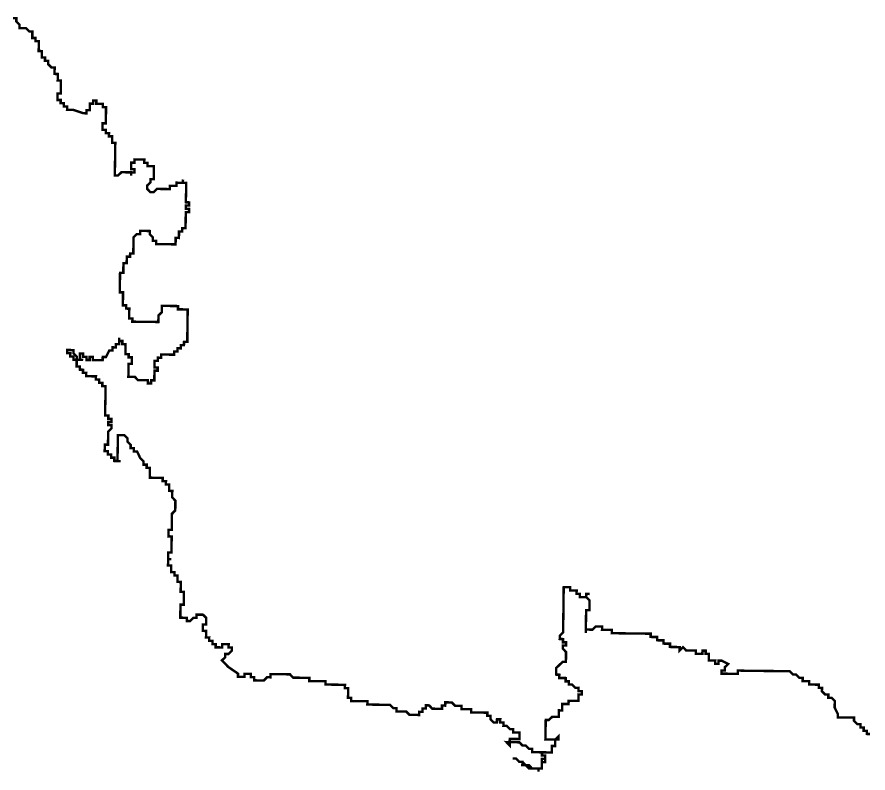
# Model space of a CAD drawing. Header units: metres. Extents: x 257673 to 289848, y 2129691 to 2228029.
# Drawn here: x 268664 to 269709, y 2160380 to 2161308 of the extents above; entities that cross this region are included whole.
import ezdxf

# ---------------------------------------------------------------- set-up
doc = ezdxf.new("R2010")
doc.units = ezdxf.units.M
doc.header["$MEASUREMENT"] = 0
doc.layers.add('HAZARDS LINE', color=1, linetype='Continuous')

msp = doc.modelspace()

# ---------------------------------------------------------------- linework, layer by layer
at = {"layer": 'HAZARDS LINE', "lineweight": 18}
msp.add_lwpolyline([(268658.9, 2161306.8, 2.98, 2.98, 0), (268662.9, 2161306.8, 2.98, 2.98, 0), (268662.9, 2161302.8, 2.98, 2.98, 0), (268666.8, 2161298.8, 2.98, 2.98, 0), (268666.8, 2161294.8, 2.98, 2.98, 0), (268670.7, 2161294.7, 2.98, 2.98, 0), (268674.7, 2161294.7, 2.98, 2.98, 0), (268678.7, 2161290.6, 2.98, 2.98, 0), (268682.6, 2161290.6, 2.98, 2.98, 0), (268682.6, 2161286.6, 2.98, 2.98, 0), (268682.5, 2161282.6, 2.98, 2.98, 0), (268686.5, 2161282.6, 2.98, 2.98, 0), (268686.5, 2161278.6, 2.98, 2.98, 0), (268690.5, 2161278.5, 2.98, 2.98, 0), (268690.4, 2161274.5, 2.98, 2.98, 0), (268690.4, 2161270.5, 2.98, 2.98, 0), (268690.3, 2161266.6, 2.98, 2.98, 0), (268694.3, 2161266.5, 2.98, 2.98, 0), (268694.2, 2161262.5, 2.98, 2.98, 0), (268694.2, 2161258.5, 2.98, 2.98, 0), (268698.2, 2161258.5, 2.98, 2.98, 0), (268698.1, 2161254.5, 2.98, 2.98, 0), (268702.1, 2161254.4, 2.98, 2.98, 0), (268702, 2161250.4, 2.98, 2.98, 0), (268706, 2161246.4, 2.98, 2.98, 0), (268710, 2161246.3, 2.98, 2.98, 0), (268709.9, 2161242.4, 2.98, 2.98, 0), (268709.9, 2161238.4, 2.98, 2.98, 0), (268713.8, 2161238.3, 2.98, 2.98, 0), (268713.8, 2161234.3, 2.98, 2.98, 0), (268713.7, 2161230.3, 2.98, 2.98, 0), (268717.7, 2161230.3, 2.98, 2.98, 0), (268717.7, 2161226.3, 2.98, 2.98, 0), (268717.6, 2161222.3, 2.98, 2.98, 0), (268717.6, 2161218.3, 2.98, 2.98, 0), (268717.5, 2161214.3, 2.98, 2.98, 0), (268713.5, 2161214.4, 2.98, 2.98, 0), (268713.5, 2161210.4, 2.98, 2.98, 0), (268713.4, 2161206.4, 2.98, 2.98, 0), (268717.4, 2161206.4, 2.98, 2.98, 0), (268717.3, 2161202.4, 2.98, 2.98, 0), (268721.3, 2161202.3, 2.98, 2.98, 0), (268721.3, 2161198.3, 2.98, 2.98, 0), (268725.3, 2161198.3, 2.98, 2.98, 0), (268725.2, 2161194.3, 2.98, 2.98, 0), (268729.2, 2161194.3, 2.98, 2.98, 0), (268733.2, 2161194.2, 2.98, 2.98, 0), (268745.1, 2161190.1, 2.98, 2.98, 0), (268749.1, 2161190, 2.98, 2.98, 0), (268749.1, 2161194, 2.98, 2.98, 0), (268753.1, 2161193.9, 2.98, 2.98, 0), (268753.2, 2161197.9, 2.98, 2.98, 0), (268753.2, 2161201.9, 2.98, 2.98, 0), (268757.2, 2161201.9, 2.98, 2.98, 0), (268757.3, 2161205.8, 2.98, 2.98, 0), (268761.2, 2161205.8, 2.98, 2.98, 0), (268761.2, 2161201.8, 2.98, 2.98, 0), (268765.2, 2161201.7, 2.98, 2.98, 0), (268769.2, 2161201.7, 2.98, 2.98, 0), (268769.1, 2161197.7, 2.98, 2.98, 0), (268773.1, 2161197.7, 2.98, 2.98, 0), (268773, 2161193.7, 2.98, 2.98, 0), (268773, 2161189.7, 2.98, 2.98, 0), (268772.9, 2161185.7, 2.98, 2.98, 0), (268772.9, 2161181.7, 2.98, 2.98, 0), (268772.8, 2161177.7, 2.98, 2.98, 0), (268768.8, 2161177.8, 2.98, 2.98, 0), (268768.8, 2161173.8, 2.98, 2.98, 0), (268768.7, 2161169.8, 2.98, 2.98, 0), (268772.7, 2161169.7, 2.98, 2.98, 0), (268772.7, 2161165.8, 2.98, 2.98, 0), (268776.7, 2161165.7, 2.98, 2.98, 0), (268776.6, 2161161.7, 2.98, 2.98, 0), (268780.6, 2161161.7, 2.98, 2.98, 0), (268780.5, 2161157.7, 2.98, 2.98, 0), (268780.5, 2161153.7, 2.98, 2.98, 0), (268784.5, 2161153.6, 2.98, 2.98, 0), (268784.4, 2161149.6, 2.98, 2.98, 0), (268784.4, 2161145.7, 2.98, 2.98, 0), (268784.3, 2161141.7, 2.98, 2.98, 0), (268784.3, 2161137.7, 2.98, 2.98, 0), (268784.2, 2161133.7, 2.98, 2.98, 0), (268784.1, 2161129.7, 2.98, 2.98, 0), (268784.1, 2161125.7, 2.98, 2.98, 0), (268784, 2161121.7, 2.98, 2.98, 0), (268784, 2161117.8, 2.98, 2.98, 0), (268783.9, 2161113.8, 2.98, 2.98, 0), (268787.9, 2161113.7, 2.98, 2.98, 0), (268792, 2161117.6, 2.98, 2.98, 0), (268795.9, 2161117.6, 2.98, 2.98, 0), (268799.9, 2161117.5, 2.98, 2.98, 0), (268803.9, 2161117.5, 2.98, 2.98, 0), (268803.9, 2161113.5, 2.98, 2.98, 0), (268803.9, 2161117.5, 2.98, 2.98, 0), (268807.9, 2161117.4, 2.98, 2.98, 0), (268808, 2161121.4, 2.98, 2.98, 0), (268804, 2161121.5, 2.98, 2.98, 0), (268804, 2161125.5, 2.98, 2.98, 0), (268804.1, 2161129.4, 2.98, 2.98, 0), (268808.1, 2161129.4, 2.98, 2.98, 0), (268808.1, 2161133.4, 2.98, 2.98, 0), (268812.1, 2161133.3, 2.98, 2.98, 0), (268816.1, 2161133.3, 2.98, 2.98, 0), (268820.1, 2161133.2, 2.98, 2.98, 0), (268820, 2161129.2, 2.98, 2.98, 0), (268824, 2161129.2, 2.98, 2.98, 0), (268824, 2161125.2, 2.98, 2.98, 0), (268827.9, 2161125.1, 2.98, 2.98, 0), (268831.9, 2161125.1, 2.98, 2.98, 0), (268831.9, 2161121.1, 2.98, 2.98, 0), (268831.8, 2161117.1, 2.98, 2.98, 0), (268831.8, 2161113.1, 2.98, 2.98, 0), (268831.7, 2161109.1, 2.98, 2.98, 0), (268827.7, 2161109.2, 2.98, 2.98, 0), (268827.7, 2161105.2, 2.98, 2.98, 0), (268823.6, 2161101.3, 2.98, 2.98, 0), (268823.6, 2161097.3, 2.98, 2.98, 0), (268827.5, 2161093.2, 2.98, 2.98, 0), (268831.5, 2161093.2, 2.98, 2.98, 0), (268835.5, 2161097.1, 2.98, 2.98, 0), (268839.5, 2161097.1, 2.98, 2.98, 0), (268843.5, 2161097, 2.98, 2.98, 0), (268847.5, 2161097, 2.98, 2.98, 0), (268851.5, 2161096.9, 2.98, 2.98, 0), (268851.5, 2161100.9, 2.98, 2.98, 0), (268855.5, 2161100.8, 2.98, 2.98, 0), (268859.5, 2161100.8, 2.98, 2.98, 0), (268859.6, 2161104.8, 2.98, 2.98, 0), (268863.5, 2161104.7, 2.98, 2.98, 0), (268867.5, 2161104.7, 2.98, 2.98, 0), (268867.6, 2161108.7, 2.98, 2.98, 0), (268867.5, 2161104.7, 2.98, 2.98, 0), (268871.5, 2161104.6, 2.98, 2.98, 0), (268871.5, 2161100.6, 2.98, 2.98, 0), (268871.4, 2161096.6, 2.98, 2.98, 0), (268871.4, 2161092.7, 2.98, 2.98, 0), (268871.3, 2161088.7, 2.98, 2.98, 0), (268871.2, 2161084.7, 2.98, 2.98, 0), (268871.2, 2161080.7, 2.98, 2.98, 0), (268875.2, 2161080.6, 2.98, 2.98, 0), (268875.1, 2161076.7, 2.98, 2.98, 0), (268871.1, 2161076.7, 2.98, 2.98, 0), (268871.1, 2161072.7, 2.98, 2.98, 0), (268875.1, 2161072.7, 2.98, 2.98, 0), (268875, 2161068.7, 2.98, 2.98, 0), (268871, 2161068.7, 2.98, 2.98, 0), (268871, 2161064.7, 2.98, 2.98, 0), (268870.9, 2161060.8, 2.98, 2.98, 0), (268870.9, 2161056.8, 2.98, 2.98, 0), (268870.8, 2161052.8, 2.98, 2.98, 0), (268870.8, 2161048.8, 2.98, 2.98, 0), (268866.8, 2161048.9, 2.98, 2.98, 0), (268866.7, 2161044.9, 2.98, 2.98, 0), (268862.7, 2161044.9, 2.98, 2.98, 0), (268862.7, 2161040.9, 2.98, 2.98, 0), (268862.6, 2161036.9, 2.98, 2.98, 0), (268858.6, 2161037, 2.98, 2.98, 0), (268858.6, 2161033, 2.98, 2.98, 0), (268858.5, 2161029, 2.98, 2.98, 0), (268854.6, 2161029.1, 2.98, 2.98, 0), (268842.6, 2161029.2, 2.98, 2.98, 0), (268838.6, 2161029.3, 2.98, 2.98, 0), (268834.6, 2161029.3, 2.98, 2.98, 0), (268834.7, 2161033.3, 2.98, 2.98, 0), (268830.7, 2161033.4, 2.98, 2.98, 0), (268830.7, 2161037.4, 2.98, 2.98, 0), (268826.8, 2161041.4, 2.98, 2.98, 0), (268826.9, 2161045.4, 2.98, 2.98, 0), (268822.9, 2161045.5, 2.98, 2.98, 0), (268818.9, 2161045.5, 2.98, 2.98, 0), (268814.9, 2161045.6, 2.98, 2.98, 0), (268814.9, 2161041.6, 2.98, 2.98, 0), (268810.9, 2161041.6, 2.98, 2.98, 0), (268806.8, 2161037.7, 2.98, 2.98, 0), (268806.8, 2161033.7, 2.98, 2.98, 0), (268806.7, 2161029.7, 2.98, 2.98, 0), (268806.7, 2161025.7, 2.98, 2.98, 0), (268806.6, 2161021.7, 2.98, 2.98, 0), (268806.6, 2161017.8, 2.98, 2.98, 0), (268802.6, 2161017.8, 2.98, 2.98, 0), (268802.5, 2161013.8, 2.98, 2.98, 0), (268798.5, 2161013.9, 2.98, 2.98, 0), (268798.5, 2161009.9, 2.98, 2.98, 0), (268798.4, 2161005.9, 2.98, 2.98, 0), (268794.4, 2161006, 2.98, 2.98, 0), (268794.4, 2161002, 2.98, 2.98, 0), (268794.3, 2160998, 2.98, 2.98, 0), (268794.3, 2160994, 2.98, 2.98, 0), (268790.3, 2160994.1, 2.98, 2.98, 0), (268790.2, 2160990.1, 2.98, 2.98, 0), (268790.2, 2160986.1, 2.98, 2.98, 0), (268790.1, 2160982.1, 2.98, 2.98, 0), (268790.1, 2160978.1, 2.98, 2.98, 0), (268790, 2160974.1, 2.98, 2.98, 0), (268790, 2160970.1, 2.98, 2.98, 0), (268794, 2160970.1, 2.98, 2.98, 0), (268793.9, 2160966.1, 2.98, 2.98, 0), (268793.9, 2160962.1, 2.98, 2.98, 0), (268793.8, 2160958.1, 2.98, 2.98, 0), (268793.7, 2160954.1, 2.98, 2.98, 0), (268797.7, 2160954.1, 2.98, 2.98, 0), (268797.7, 2160950.1, 2.98, 2.98, 0), (268801.7, 2160950, 2.98, 2.98, 0), (268801.6, 2160946.1, 2.98, 2.98, 0), (268801.6, 2160942.1, 2.98, 2.98, 0), (268801.5, 2160938.1, 2.98, 2.98, 0), (268805.5, 2160938, 2.98, 2.98, 0), (268805.4, 2160934, 2.98, 2.98, 0), (268809.4, 2160934, 2.98, 2.98, 0), (268813.4, 2160933.9, 2.98, 2.98, 0), (268817.4, 2160933.9, 2.98, 2.98, 0), (268821.4, 2160933.8, 2.98, 2.98, 0), (268825.4, 2160933.8, 2.98, 2.98, 0), (268829.4, 2160933.7, 2.98, 2.98, 0), (268833.3, 2160933.7, 2.98, 2.98, 0), (268837.3, 2160933.6, 2.98, 2.98, 0), (268837.4, 2160937.6, 2.98, 2.98, 0), (268837.4, 2160941.6, 2.98, 2.98, 0), (268841.5, 2160945.5, 2.98, 2.98, 0), (268841.5, 2160949.5, 2.98, 2.98, 0), (268841.6, 2160953.5, 2.98, 2.98, 0), (268845.6, 2160953.4, 2.98, 2.98, 0), (268849.5, 2160953.4, 2.98, 2.98, 0), (268853.5, 2160953.3, 2.98, 2.98, 0), (268857.5, 2160953.3, 2.98, 2.98, 0), (268861.5, 2160953.2, 2.98, 2.98, 0), (268861.5, 2160949.2, 2.98, 2.98, 0), (268865.4, 2160949.2, 2.98, 2.98, 0), (268869.4, 2160949.1, 2.98, 2.98, 0), (268873.4, 2160949.1, 2.98, 2.98, 0), (268873.4, 2160945.1, 2.98, 2.98, 0), (268873.3, 2160941.1, 2.98, 2.98, 0), (268873.2, 2160933.1, 2.98, 2.98, 0), (268873.1, 2160929.1, 2.98, 2.98, 0), (268873.1, 2160925.2, 2.98, 2.98, 0), (268873, 2160921.2, 2.98, 2.98, 0), (268873, 2160917.2, 2.98, 2.98, 0), (268872.9, 2160913.2, 2.98, 2.98, 0), (268872.9, 2160909.2, 2.98, 2.98, 0), (268868.9, 2160909.3, 2.98, 2.98, 0), (268868.8, 2160905.3, 2.98, 2.98, 0), (268864.9, 2160905.3, 2.98, 2.98, 0), (268864.8, 2160901.3, 2.98, 2.98, 0), (268860.8, 2160901.4, 2.98, 2.98, 0), (268860.8, 2160897.4, 2.98, 2.98, 0), (268856.8, 2160897.5, 2.98, 2.98, 0), (268856.7, 2160893.5, 2.98, 2.98, 0), (268852.7, 2160893.5, 2.98, 2.98, 0), (268848.7, 2160893.6, 2.98, 2.98, 0), (268844.8, 2160893.6, 2.98, 2.98, 0), (268840.8, 2160893.7, 2.98, 2.98, 0), (268840.7, 2160889.7, 2.98, 2.98, 0), (268836.7, 2160889.8, 2.98, 2.98, 0), (268836.7, 2160885.8, 2.98, 2.98, 0), (268832.7, 2160885.8, 2.98, 2.98, 0), (268832.6, 2160881.8, 2.98, 2.98, 0), (268832.6, 2160877.9, 2.98, 2.98, 0), (268836.6, 2160877.8, 2.98, 2.98, 0), (268836.5, 2160873.8, 2.98, 2.98, 0), (268832.5, 2160873.9, 2.98, 2.98, 0), (268832.5, 2160869.9, 2.98, 2.98, 0), (268832.4, 2160865.9, 2.98, 2.98, 0), (268832.4, 2160861.9, 2.98, 2.98, 0), (268828.4, 2160862, 2.98, 2.98, 0), (268828.3, 2160858, 2.98, 2.98, 0), (268824.3, 2160858, 2.98, 2.98, 0), (268824.4, 2160862, 2.98, 2.98, 0), (268820.4, 2160862.1, 2.98, 2.98, 0), (268816.4, 2160862.1, 2.98, 2.98, 0), (268812.4, 2160862.2, 2.98, 2.98, 0), (268808.5, 2160866.2, 2.98, 2.98, 0), (268804.5, 2160866.3, 2.98, 2.98, 0), (268800.5, 2160866.3, 2.98, 2.98, 0), (268800.6, 2160870.3, 2.98, 2.98, 0), (268800.6, 2160874.3, 2.98, 2.98, 0), (268800.7, 2160878.3, 2.98, 2.98, 0), (268800.8, 2160882.3, 2.98, 2.98, 0), (268804.7, 2160882.2, 2.98, 2.98, 0), (268804.8, 2160886.2, 2.98, 2.98, 0), (268804.8, 2160890.2, 2.98, 2.98, 0), (268800.9, 2160890.2, 2.98, 2.98, 0), (268800.9, 2160894.2, 2.98, 2.98, 0), (268796.9, 2160894.3, 2.98, 2.98, 0), (268797, 2160898.3, 2.98, 2.98, 0), (268797, 2160902.3, 2.98, 2.98, 0), (268797.1, 2160906.2, 2.98, 2.98, 0), (268793.1, 2160906.3, 2.98, 2.98, 0), (268793.2, 2160910.3, 2.98, 2.98, 0), (268789.2, 2160910.3, 2.98, 2.98, 0), (268789.2, 2160914.3, 2.98, 2.98, 0), (268789.2, 2160910.3, 2.98, 2.98, 0), (268789.1, 2160906.3, 2.98, 2.98, 0), (268785.1, 2160906.4, 2.98, 2.98, 0), (268785.1, 2160902.4, 2.98, 2.98, 0), (268781.1, 2160902.5, 2.98, 2.98, 0), (268781, 2160898.5, 2.98, 2.98, 0), (268777, 2160898.5, 2.98, 2.98, 0), (268773, 2160890.6, 2.98, 2.98, 0), (268769, 2160890.7, 2.98, 2.98, 0), (268768.9, 2160886.7, 2.98, 2.98, 0), (268764.9, 2160886.7, 2.98, 2.98, 0), (268760.9, 2160886.8, 2.98, 2.98, 0), (268757, 2160886.8, 2.98, 2.98, 0), (268757, 2160890.8, 2.98, 2.98, 0), (268753, 2160890.9, 2.98, 2.98, 0), (268753, 2160886.9, 2.98, 2.98, 0), (268749, 2160886.9, 2.98, 2.98, 0), (268749, 2160890.9, 2.98, 2.98, 0), (268745.1, 2160891, 2.98, 2.98, 0), (268745.1, 2160895, 2.98, 2.98, 0), (268741.1, 2160895, 2.98, 2.98, 0), (268741.1, 2160891, 2.98, 2.98, 0), (268741, 2160887.1, 2.98, 2.98, 0), (268745, 2160887, 2.98, 2.98, 0), (268741, 2160887.1, 2.98, 2.98, 0), (268737, 2160887.1, 2.98, 2.98, 0), (268737.1, 2160891.1, 2.98, 2.98, 0), (268733.1, 2160895.1, 2.98, 2.98, 0), (268733.2, 2160899.1, 2.98, 2.98, 0), (268729.2, 2160899.2, 2.98, 2.98, 0), (268725.2, 2160899.2, 2.98, 2.98, 0), (268725.2, 2160895.2, 2.98, 2.98, 0), (268729.2, 2160895.2, 2.98, 2.98, 0), (268729.1, 2160891.2, 2.98, 2.98, 0), (268733.1, 2160891.2, 2.98, 2.98, 0), (268733, 2160887.2, 2.98, 2.98, 0), (268737, 2160887.1, 2.98, 2.98, 0), (268737, 2160883.1, 2.98, 2.98, 0), (268736.9, 2160879.1, 2.98, 2.98, 0), (268740.9, 2160879.1, 2.98, 2.98, 0), (268740.9, 2160875.1, 2.98, 2.98, 0), (268744.8, 2160875, 2.98, 2.98, 0), (268744.8, 2160871.1, 2.98, 2.98, 0), (268748.8, 2160871, 2.98, 2.98, 0), (268748.7, 2160867, 2.98, 2.98, 0), (268752.7, 2160867, 2.98, 2.98, 0), (268756.7, 2160866.9, 2.98, 2.98, 0), (268760.7, 2160866.9, 2.98, 2.98, 0), (268760.6, 2160862.9, 2.98, 2.98, 0), (268764.6, 2160862.8, 2.98, 2.98, 0), (268764.6, 2160858.8, 2.98, 2.98, 0), (268768.5, 2160858.8, 2.98, 2.98, 0), (268768.5, 2160854.8, 2.98, 2.98, 0), (268772.5, 2160854.7, 2.98, 2.98, 0), (268772.4, 2160850.7, 2.98, 2.98, 0), (268772.4, 2160846.8, 2.98, 2.98, 0), (268772.3, 2160842.8, 2.98, 2.98, 0), (268772.3, 2160838.8, 2.98, 2.98, 0), (268772.2, 2160834.8, 2.98, 2.98, 0), (268772.1, 2160826.8, 2.98, 2.98, 0), (268772, 2160822.8, 2.98, 2.98, 0), (268772, 2160818.9, 2.98, 2.98, 0), (268776, 2160818.8, 2.98, 2.98, 0), (268775.9, 2160814.8, 2.98, 2.98, 0), (268779.9, 2160814.8, 2.98, 2.98, 0), (268779.9, 2160810.8, 2.98, 2.98, 0), (268775.9, 2160810.8, 2.98, 2.98, 0), (268775.8, 2160806.8, 2.98, 2.98, 0), (268779.8, 2160806.8, 2.98, 2.98, 0), (268779.7, 2160802.8, 2.98, 2.98, 0), (268775.7, 2160798.9, 2.98, 2.98, 0), (268775.7, 2160794.9, 2.98, 2.98, 0), (268775.6, 2160790.9, 2.98, 2.98, 0), (268775.5, 2160786.9, 2.98, 2.98, 0), (268775.5, 2160782.9, 2.98, 2.98, 0), (268771.5, 2160783, 2.98, 2.98, 0), (268771.5, 2160779, 2.98, 2.98, 0), (268771.4, 2160775, 2.98, 2.98, 0), (268775.4, 2160774.9, 2.98, 2.98, 0), (268775.3, 2160771, 2.98, 2.98, 0), (268779.3, 2160770.9, 2.98, 2.98, 0), (268779.3, 2160766.9, 2.98, 2.98, 0), (268783.3, 2160766.9, 2.98, 2.98, 0), (268783.2, 2160762.9, 2.98, 2.98, 0), (268787.2, 2160762.8, 2.98, 2.98, 0), (268791.2, 2160762.8, 2.98, 2.98, 0), (268787.2, 2160762.8, 2.98, 2.98, 0), (268787.2, 2160766.8, 2.98, 2.98, 0), (268787.3, 2160770.8, 2.98, 2.98, 0), (268787.4, 2160778.8, 2.98, 2.98, 0), (268787.5, 2160782.8, 2.98, 2.98, 0), (268787.5, 2160786.7, 2.98, 2.98, 0), (268787.6, 2160790.7, 2.98, 2.98, 0), (268787.6, 2160794.7, 2.98, 2.98, 0), (268791.6, 2160794.7, 2.98, 2.98, 0), (268795.6, 2160794.6, 2.98, 2.98, 0), (268799.5, 2160790.6, 2.98, 2.98, 0), (268799.5, 2160786.6, 2.98, 2.98, 0), (268803.4, 2160782.5, 2.98, 2.98, 0), (268803.3, 2160778.6, 2.98, 2.98, 0), (268807.3, 2160778.5, 2.98, 2.98, 0), (268807.3, 2160774.5, 2.98, 2.98, 0), (268811.3, 2160774.5, 2.98, 2.98, 0), (268815.1, 2160766.4, 2.98, 2.98, 0), (268819.1, 2160762.4, 2.98, 2.98, 0), (268819, 2160758.4, 2.98, 2.98, 0), (268823, 2160758.4, 2.98, 2.98, 0), (268823, 2160754.4, 2.98, 2.98, 0), (268826.9, 2160754.3, 2.98, 2.98, 0), (268826.9, 2160750.3, 2.98, 2.98, 0), (268826.8, 2160746.3, 2.98, 2.98, 0), (268826.8, 2160742.4, 2.98, 2.98, 0), (268830.8, 2160742.3, 2.98, 2.98, 0), (268834.7, 2160742.2, 2.98, 2.98, 0), (268838.7, 2160742.2, 2.98, 2.98, 0), (268842.7, 2160742.1, 2.98, 2.98, 0), (268842.7, 2160738.2, 2.98, 2.98, 0), (268846.7, 2160738.1, 2.98, 2.98, 0), (268846.6, 2160734.1, 2.98, 2.98, 0), (268850.6, 2160734.1, 2.98, 2.98, 0), (268850.5, 2160730.1, 2.98, 2.98, 0), (268850.5, 2160726.1, 2.98, 2.98, 0), (268854.5, 2160726, 2.98, 2.98, 0), (268854.4, 2160722, 2.98, 2.98, 0), (268854.4, 2160718.1, 2.98, 2.98, 0), (268858.3, 2160714, 2.98, 2.98, 0), (268858.2, 2160710, 2.98, 2.98, 0), (268858.2, 2160706, 2.98, 2.98, 0), (268858.1, 2160702.1, 2.98, 2.98, 0), (268854.1, 2160698.1, 2.98, 2.98, 0), (268854, 2160694.1, 2.98, 2.98, 0), (268854, 2160690.1, 2.98, 2.98, 0), (268853.9, 2160686.2, 2.98, 2.98, 0), (268853.9, 2160682.2, 2.98, 2.98, 0), (268853.8, 2160678.2, 2.98, 2.98, 0), (268849.8, 2160678.2, 2.98, 2.98, 0), (268849.8, 2160674.3, 2.98, 2.98, 0), (268849.7, 2160670.3, 2.98, 2.98, 0), (268853.7, 2160670.2, 2.98, 2.98, 0), (268853.7, 2160666.2, 2.98, 2.98, 0), (268853.6, 2160662.2, 2.98, 2.98, 0), (268853.6, 2160658.3, 2.98, 2.98, 0), (268853.5, 2160654.3, 2.98, 2.98, 0), (268853.4, 2160650.3, 2.98, 2.98, 0), (268849.5, 2160650.3, 2.98, 2.98, 0), (268849.4, 2160646.3, 2.98, 2.98, 0), (268849.4, 2160642.4, 2.98, 2.98, 0), (268853.3, 2160642.3, 2.98, 2.98, 0), (268849.4, 2160642.4, 2.98, 2.98, 0), (268849.3, 2160638.4, 2.98, 2.98, 0), (268849.2, 2160634.4, 2.98, 2.98, 0), (268853.2, 2160634.3, 2.98, 2.98, 0), (268853.2, 2160630.3, 2.98, 2.98, 0), (268853.1, 2160626.4, 2.98, 2.98, 0), (268857.1, 2160626.3, 2.98, 2.98, 0), (268857.1, 2160622.3, 2.98, 2.98, 0), (268861, 2160622.3, 2.98, 2.98, 0), (268861, 2160618.3, 2.98, 2.98, 0), (268860.9, 2160614.3, 2.98, 2.98, 0), (268864.9, 2160614.2, 2.98, 2.98, 0), (268864.9, 2160610.3, 2.98, 2.98, 0), (268864.8, 2160606.3, 2.98, 2.98, 0), (268864.8, 2160602.3, 2.98, 2.98, 0), (268868.7, 2160602.2, 2.98, 2.98, 0), (268868.7, 2160598.2, 2.98, 2.98, 0), (268868.6, 2160594.3, 2.98, 2.98, 0), (268868.6, 2160590.3, 2.98, 2.98, 0), (268868.5, 2160586.3, 2.98, 2.98, 0), (268864.5, 2160586.3, 2.98, 2.98, 0), (268864.5, 2160582.3, 2.98, 2.98, 0), (268864.4, 2160578.4, 2.98, 2.98, 0), (268864.4, 2160574.4, 2.98, 2.98, 0), (268864.3, 2160570.4, 2.98, 2.98, 0), (268868.3, 2160570.3, 2.98, 2.98, 0), (268872.3, 2160570.3, 2.98, 2.98, 0), (268872.3, 2160566.3, 2.98, 2.98, 0), (268876.2, 2160566.2, 2.98, 2.98, 0), (268880.3, 2160570.2, 2.98, 2.98, 0), (268884.3, 2160570.1, 2.98, 2.98, 0), (268884.3, 2160574.1, 2.98, 2.98, 0), (268888.3, 2160574.1, 2.98, 2.98, 0), (268892.3, 2160574, 2.98, 2.98, 0), (268896.2, 2160570, 2.98, 2.98, 0), (268896.2, 2160566, 2.98, 2.98, 0), (268896.1, 2160562, 2.98, 2.98, 0), (268892.1, 2160562, 2.98, 2.98, 0), (268892.1, 2160558, 2.98, 2.98, 0), (268892, 2160554.1, 2.98, 2.98, 0), (268896, 2160554, 2.98, 2.98, 0), (268896, 2160550, 2.98, 2.98, 0), (268895.9, 2160546, 2.98, 2.98, 0), (268899.9, 2160546, 2.98, 2.98, 0), (268899.8, 2160542, 2.98, 2.98, 0), (268903.8, 2160541.9, 2.98, 2.98, 0), (268903.8, 2160538, 2.98, 2.98, 0), (268907.8, 2160537.9, 2.98, 2.98, 0), (268907.7, 2160533.9, 2.98, 2.98, 0), (268911.7, 2160533.9, 2.98, 2.98, 0), (268915.7, 2160533.8, 2.98, 2.98, 0), (268915.7, 2160537.8, 2.98, 2.98, 0), (268919.7, 2160537.7, 2.98, 2.98, 0), (268923.7, 2160537.7, 2.98, 2.98, 0), (268923.6, 2160533.7, 2.98, 2.98, 0), (268927.6, 2160533.6, 2.98, 2.98, 0), (268927.6, 2160529.7, 2.98, 2.98, 0), (268923.5, 2160525.7, 2.98, 2.98, 0), (268919.6, 2160525.8, 2.98, 2.98, 0), (268919.5, 2160521.8, 2.98, 2.98, 0), (268915.5, 2160517.9, 2.98, 2.98, 0), (268919.4, 2160513.8, 2.98, 2.98, 0), (268923.3, 2160509.8, 2.98, 2.98, 0), (268935.2, 2160501.6, 2.98, 2.98, 0), (268935.1, 2160497.7, 2.98, 2.98, 0), (268939.1, 2160497.6, 2.98, 2.98, 0), (268943.1, 2160497.6, 2.98, 2.98, 0), (268943.1, 2160501.5, 2.98, 2.98, 0), (268947.1, 2160501.5, 2.98, 2.98, 0), (268951.1, 2160501.4, 2.98, 2.98, 0), (268951.1, 2160497.4, 2.98, 2.98, 0), (268955.1, 2160497.4, 2.98, 2.98, 0), (268955, 2160493.4, 2.98, 2.98, 0), (268959, 2160493.3, 2.98, 2.98, 0), (268963, 2160493.3, 2.98, 2.98, 0), (268967, 2160493.2, 2.98, 2.98, 0), (268971, 2160497.2, 2.98, 2.98, 0), (268975, 2160497.1, 2.98, 2.98, 0), (268975, 2160501.1, 2.98, 2.98, 0), (268979, 2160501.1, 2.98, 2.98, 0), (268983, 2160501, 2.98, 2.98, 0), (268987, 2160500.9, 2.98, 2.98, 0), (268991, 2160500.9, 2.98, 2.98, 0), (268995, 2160500.8, 2.98, 2.98, 0), (268999, 2160500.8, 2.98, 2.98, 0), (269002.9, 2160496.7, 2.98, 2.98, 0), (269006.9, 2160496.7, 2.98, 2.98, 0), (269010.9, 2160496.6, 2.98, 2.98, 0), (269014.8, 2160496.6, 2.98, 2.98, 0), (269022.8, 2160496.5, 2.98, 2.98, 0), (269022.8, 2160492.5, 2.98, 2.98, 0), (269026.7, 2160492.4, 2.98, 2.98, 0), (269034.7, 2160492.3, 2.98, 2.98, 0), (269038.7, 2160492.3, 2.98, 2.98, 0), (269042.7, 2160492.2, 2.98, 2.98, 0), (269042.6, 2160488.2, 2.98, 2.98, 0), (269046.6, 2160488.2, 2.98, 2.98, 0), (269050.6, 2160488.1, 2.98, 2.98, 0), (269054.6, 2160488.1, 2.98, 2.98, 0), (269058.6, 2160488, 2.98, 2.98, 0), (269062.6, 2160488, 2.98, 2.98, 0), (269066.6, 2160487.9, 2.98, 2.98, 0), (269066.5, 2160483.9, 2.98, 2.98, 0), (269070.5, 2160483.9, 2.98, 2.98, 0), (269070.4, 2160479.9, 2.98, 2.98, 0), (269070.4, 2160475.9, 2.98, 2.98, 0), (269070.3, 2160471.9, 2.98, 2.98, 0), (269074.3, 2160471.9, 2.98, 2.98, 0), (269074.3, 2160467.9, 2.98, 2.98, 0), (269078.2, 2160467.8, 2.98, 2.98, 0), (269082.2, 2160467.8, 2.98, 2.98, 0), (269086.2, 2160467.7, 2.98, 2.98, 0), (269090.2, 2160467.7, 2.98, 2.98, 0), (269094.2, 2160467.6, 2.98, 2.98, 0), (269094.1, 2160463.6, 2.98, 2.98, 0), (269098.1, 2160463.6, 2.98, 2.98, 0), (269102.1, 2160463.5, 2.98, 2.98, 0), (269106.1, 2160463.5, 2.98, 2.98, 0), (269110.1, 2160463.4, 2.98, 2.98, 0), (269114.1, 2160463.4, 2.98, 2.98, 0), (269118.1, 2160463.3, 2.98, 2.98, 0), (269122, 2160463.2, 2.98, 2.98, 0), (269126, 2160459.2, 2.98, 2.98, 0), (269130, 2160459.2, 2.98, 2.98, 0), (269129.9, 2160455.2, 2.98, 2.98, 0), (269133.9, 2160455.1, 2.98, 2.98, 0), (269137.9, 2160455.1, 2.98, 2.98, 0), (269141.9, 2160455, 2.98, 2.98, 0), (269145.8, 2160451, 2.98, 2.98, 0), (269149.8, 2160450.9, 2.98, 2.98, 0), (269153.8, 2160450.9, 2.98, 2.98, 0), (269157.8, 2160450.8, 2.98, 2.98, 0), (269157.8, 2160454.8, 2.98, 2.98, 0), (269161.8, 2160454.7, 2.98, 2.98, 0), (269161.8, 2160458.7, 2.98, 2.98, 0), (269165.8, 2160458.7, 2.98, 2.98, 0), (269165.9, 2160462.7, 2.98, 2.98, 0), (269169.9, 2160462.6, 2.98, 2.98, 0), (269173.8, 2160458.6, 2.98, 2.98, 0), (269177.8, 2160458.5, 2.98, 2.98, 0), (269181.8, 2160458.5, 2.98, 2.98, 0), (269185.8, 2160458.4, 2.98, 2.98, 0), (269185.8, 2160462.4, 2.98, 2.98, 0), (269189.8, 2160462.3, 2.98, 2.98, 0), (269189.9, 2160466.3, 2.98, 2.98, 0), (269193.8, 2160466.3, 2.98, 2.98, 0), (269197.8, 2160466.2, 2.98, 2.98, 0), (269201.8, 2160462.2, 2.98, 2.98, 0), (269205.7, 2160462.1, 2.98, 2.98, 0), (269209.7, 2160462.1, 2.98, 2.98, 0), (269209.7, 2160458.1, 2.98, 2.98, 0), (269213.7, 2160458, 2.98, 2.98, 0), (269217.7, 2160458, 2.98, 2.98, 0), (269221.6, 2160457.9, 2.98, 2.98, 0), (269221.6, 2160453.9, 2.98, 2.98, 0), (269225.6, 2160453.9, 2.98, 2.98, 0), (269229.6, 2160453.8, 2.98, 2.98, 0), (269233.5, 2160453.8, 2.98, 2.98, 0), (269237.5, 2160453.7, 2.98, 2.98, 0), (269241.5, 2160453.7, 2.98, 2.98, 0), (269241.5, 2160449.7, 2.98, 2.98, 0), (269245.4, 2160449.6, 2.98, 2.98, 0), (269245.4, 2160445.6, 2.98, 2.98, 0), (269249.3, 2160441.6, 2.98, 2.98, 0), (269253.3, 2160441.5, 2.98, 2.98, 0), (269253.4, 2160445.5, 2.98, 2.98, 0), (269257.4, 2160445.5, 2.98, 2.98, 0), (269257.3, 2160441.5, 2.98, 2.98, 0), (269261.3, 2160441.4, 2.98, 2.98, 0), (269261.2, 2160437.4, 2.98, 2.98, 0), (269265.2, 2160437.4, 2.98, 2.98, 0), (269269.2, 2160433.4, 2.98, 2.98, 0), (269273.1, 2160433.3, 2.98, 2.98, 0), (269273.1, 2160429.3, 2.98, 2.98, 0), (269277.1, 2160429.3, 2.98, 2.98, 0), (269281.1, 2160429.2, 2.98, 2.98, 0), (269281, 2160425.2, 2.98, 2.98, 0), (269280.9, 2160421.2, 2.98, 2.98, 0), (269277, 2160421.3, 2.98, 2.98, 0), (269273, 2160421.3, 2.98, 2.98, 0), (269269, 2160421.4, 2.98, 2.98, 0), (269268.9, 2160417.4, 2.98, 2.98, 0), (269265, 2160417.5, 2.98, 2.98, 0), (269268.9, 2160413.4, 2.98, 2.98, 0), (269268.9, 2160417.4, 2.98, 2.98, 0), (269272.9, 2160417.4, 2.98, 2.98, 0), (269276.9, 2160417.3, 2.98, 2.98, 0), (269280.9, 2160417.2, 2.98, 2.98, 0), (269284.8, 2160413.2, 2.98, 2.98, 0), (269288.8, 2160413.2, 2.98, 2.98, 0), (269292.7, 2160409.1, 2.98, 2.98, 0), (269296.7, 2160409.1, 2.98, 2.98, 0), (269296.7, 2160405.1, 2.98, 2.98, 0), (269300.7, 2160405, 2.98, 2.98, 0), (269304.7, 2160405, 2.98, 2.98, 0), (269308.6, 2160404.9, 2.98, 2.98, 0), (269308.6, 2160400.9, 2.98, 2.98, 0), (269312.6, 2160400.9, 2.98, 2.98, 0), (269312.5, 2160396.9, 2.98, 2.98, 0), (269308.5, 2160396.9, 2.98, 2.98, 0), (269308.5, 2160392.9, 2.98, 2.98, 0), (269308.4, 2160389, 2.98, 2.98, 0), (269308.4, 2160385, 2.98, 2.98, 0), (269304.4, 2160385, 2.98, 2.98, 0), (269300.4, 2160385.1, 2.98, 2.98, 0), (269296.4, 2160385.1, 2.98, 2.98, 0), (269292.5, 2160389.2, 2.98, 2.98, 0), (269288.5, 2160389.2, 2.98, 2.98, 0), (269284.6, 2160393.3, 2.98, 2.98, 0), (269280.6, 2160393.3, 2.98, 2.98, 0), (269276.6, 2160397.4, 2.98, 2.98, 0), (269272.7, 2160397.4, 2.98, 2.98, 0), (269276.6, 2160397.4, 2.98, 2.98, 0), (269280.6, 2160393.3, 2.98, 2.98, 0), (269284.6, 2160393.3, 2.98, 2.98, 0), (269284.5, 2160389.3, 2.98, 2.98, 0), (269288.5, 2160389.2, 2.98, 2.98, 0), (269292.4, 2160385.2, 2.98, 2.98, 0), (269296.4, 2160385.1, 2.98, 2.98, 0), (269300.4, 2160385.1, 2.98, 2.98, 0), (269304.4, 2160385, 2.98, 2.98, 0), (269304.3, 2160381, 2.98, 2.98, 0), (269304.4, 2160385, 2.98, 2.98, 0), (269308.4, 2160385, 2.98, 2.98, 0), (269308.4, 2160389, 2.98, 2.98, 0), (269308.5, 2160392.9, 2.98, 2.98, 0), (269312.5, 2160392.9, 2.98, 2.98, 0), (269312.5, 2160396.9, 2.98, 2.98, 0), (269312.6, 2160400.9, 2.98, 2.98, 0), (269308.6, 2160400.9, 2.98, 2.98, 0), (269308.6, 2160404.9, 2.98, 2.98, 0), (269312.6, 2160404.9, 2.98, 2.98, 0), (269316.6, 2160404.8, 2.98, 2.98, 0), (269320.6, 2160404.7, 2.98, 2.98, 0), (269320.7, 2160408.7, 2.98, 2.98, 0), (269320.7, 2160412.7, 2.98, 2.98, 0), (269324.7, 2160412.7, 2.98, 2.98, 0), (269324.7, 2160416.7, 2.98, 2.98, 0), (269324.8, 2160420.6, 2.98, 2.98, 0), (269328.8, 2160420.6, 2.98, 2.98, 0), (269328.8, 2160424.6, 2.98, 2.98, 0), (269324.8, 2160420.6, 2.98, 2.98, 0), (269320.8, 2160420.7, 2.98, 2.98, 0), (269316.8, 2160420.8, 2.98, 2.98, 0), (269312.8, 2160420.8, 2.98, 2.98, 0), (269312.9, 2160424.8, 2.98, 2.98, 0), (269312.9, 2160428.8, 2.98, 2.98, 0), (269313, 2160432.8, 2.98, 2.98, 0), (269313.1, 2160436.8, 2.98, 2.98, 0), (269313.1, 2160440.7, 2.98, 2.98, 0), (269313.2, 2160444.7, 2.98, 2.98, 0), (269317.1, 2160444.7, 2.98, 2.98, 0), (269321.2, 2160448.6, 2.98, 2.98, 0), (269325.2, 2160448.6, 2.98, 2.98, 0), (269329.2, 2160448.5, 2.98, 2.98, 0), (269329.2, 2160452.5, 2.98, 2.98, 0), (269329.3, 2160456.5, 2.98, 2.98, 0), (269333.3, 2160456.4, 2.98, 2.98, 0), (269333.3, 2160460.4, 2.98, 2.98, 0), (269333.4, 2160464.4, 2.98, 2.98, 0), (269337.3, 2160464.3, 2.98, 2.98, 0), (269341.3, 2160464.3, 2.98, 2.98, 0), (269341.4, 2160468.3, 2.98, 2.98, 0), (269345.4, 2160468.2, 2.98, 2.98, 0), (269349.4, 2160468.2, 2.98, 2.98, 0), (269353.3, 2160468.1, 2.98, 2.98, 0), (269353.4, 2160472.1, 2.98, 2.98, 0), (269353.5, 2160476.1, 2.98, 2.98, 0), (269357.4, 2160476, 2.98, 2.98, 0), (269357.5, 2160480, 2.98, 2.98, 0), (269353.5, 2160480.1, 2.98, 2.98, 0), (269353.6, 2160484.1, 2.98, 2.98, 0), (269349.6, 2160484.1, 2.98, 2.98, 0), (269345.6, 2160488.2, 2.98, 2.98, 0), (269341.7, 2160488.2, 2.98, 2.98, 0), (269341.7, 2160492.2, 2.98, 2.98, 0), (269337.7, 2160492.2, 2.98, 2.98, 0), (269337.8, 2160496.2, 2.98, 2.98, 0), (269333.8, 2160496.3, 2.98, 2.98, 0), (269329.8, 2160496.3, 2.98, 2.98, 0), (269329.9, 2160500.3, 2.98, 2.98, 0), (269325.9, 2160500.4, 2.98, 2.98, 0), (269325.9, 2160504.4, 2.98, 2.98, 0), (269326, 2160508.4, 2.98, 2.98, 0), (269330, 2160512.3, 2.98, 2.98, 0), (269334.1, 2160516.2, 2.98, 2.98, 0), (269338, 2160516.2, 2.98, 2.98, 0), (269338.1, 2160520.2, 2.98, 2.98, 0), (269338.1, 2160524.1, 2.98, 2.98, 0), (269338.2, 2160528.1, 2.98, 2.98, 0), (269334.3, 2160532.2, 2.98, 2.98, 0), (269334.3, 2160536.2, 2.98, 2.98, 0), (269338.3, 2160536.1, 2.98, 2.98, 0), (269338.4, 2160540.1, 2.98, 2.98, 0), (269334.4, 2160540.1, 2.98, 2.98, 0), (269334.4, 2160544.1, 2.98, 2.98, 0), (269330.4, 2160544.2, 2.98, 2.98, 0), (269330.5, 2160548.2, 2.98, 2.98, 0), (269334.5, 2160552.1, 2.98, 2.98, 0), (269334.6, 2160556.1, 2.98, 2.98, 0), (269334.6, 2160560.1, 2.98, 2.98, 0), (269334.7, 2160564.1, 2.98, 2.98, 0), (269334.8, 2160568, 2.98, 2.98, 0), (269334.8, 2160572, 2.98, 2.98, 0), (269334.9, 2160576, 2.98, 2.98, 0), (269335, 2160588, 2.98, 2.98, 0), (269335.1, 2160592, 2.98, 2.98, 0), (269335.1, 2160596, 2.98, 2.98, 0), (269335.2, 2160599.9, 2.98, 2.98, 0), (269335.2, 2160603.9, 2.98, 2.98, 0), (269335.3, 2160607.9, 2.98, 2.98, 0), (269339.3, 2160607.9, 2.98, 2.98, 0), (269343.3, 2160607.8, 2.98, 2.98, 0), (269343.2, 2160603.8, 2.98, 2.98, 0), (269347.2, 2160603.8, 2.98, 2.98, 0), (269351.2, 2160603.7, 2.98, 2.98, 0), (269351.1, 2160599.7, 2.98, 2.98, 0), (269355.1, 2160599.7, 2.98, 2.98, 0), (269355.1, 2160595.7, 2.98, 2.98, 0), (269359, 2160595.6, 2.98, 2.98, 0), (269363, 2160595.6, 2.98, 2.98, 0), (269363.1, 2160599.6, 2.98, 2.98, 0), (269367.1, 2160599.5, 2.98, 2.98, 0), (269363.1, 2160599.6, 2.98, 2.98, 0), (269363, 2160595.6, 2.98, 2.98, 0), (269367, 2160591.5, 2.98, 2.98, 0), (269366.9, 2160587.6, 2.98, 2.98, 0), (269366.9, 2160583.6, 2.98, 2.98, 0), (269366.8, 2160579.6, 2.98, 2.98, 0), (269362.8, 2160579.6, 2.98, 2.98, 0), (269362.8, 2160575.6, 2.98, 2.98, 0), (269362.7, 2160571.7, 2.98, 2.98, 0), (269362.7, 2160567.7, 2.98, 2.98, 0), (269362.6, 2160563.7, 2.98, 2.98, 0), (269362.5, 2160559.7, 2.98, 2.98, 0), (269362.5, 2160555.7, 2.98, 2.98, 0), (269362.4, 2160551.7, 2.98, 2.98, 0), (269362.5, 2160555.7, 2.98, 2.98, 0), (269366.5, 2160555.7, 2.98, 2.98, 0), (269370.5, 2160555.6, 2.98, 2.98, 0), (269374.5, 2160559.5, 2.98, 2.98, 0), (269378.5, 2160559.5, 2.98, 2.98, 0), (269382.5, 2160559.4, 2.98, 2.98, 0), (269382.4, 2160555.4, 2.98, 2.98, 0), (269386.4, 2160555.4, 2.98, 2.98, 0), (269390.4, 2160555.3, 2.98, 2.98, 0), (269394.4, 2160555.3, 2.98, 2.98, 0), (269394.3, 2160551.3, 2.98, 2.98, 0), (269398.3, 2160551.2, 2.98, 2.98, 0), (269402.3, 2160551.2, 2.98, 2.98, 0), (269406.3, 2160551.1, 2.98, 2.98, 0), (269410.3, 2160551.1, 2.98, 2.98, 0), (269414.3, 2160551, 2.98, 2.98, 0), (269418.2, 2160551, 2.98, 2.98, 0), (269422.2, 2160550.9, 2.98, 2.98, 0), (269426.2, 2160550.9, 2.98, 2.98, 0), (269430.2, 2160550.8, 2.98, 2.98, 0), (269434.2, 2160550.8, 2.98, 2.98, 0), (269438.2, 2160550.7, 2.98, 2.98, 0), (269442.2, 2160550.7, 2.98, 2.98, 0), (269442.1, 2160546.7, 2.98, 2.98, 0), (269446.1, 2160546.6, 2.98, 2.98, 0), (269450.1, 2160546.6, 2.98, 2.98, 0), (269450, 2160542.6, 2.98, 2.98, 0), (269454, 2160542.5, 2.98, 2.98, 0), (269458, 2160542.5, 2.98, 2.98, 0), (269457.9, 2160538.5, 2.98, 2.98, 0), (269461.9, 2160538.4, 2.98, 2.98, 0), (269465.9, 2160538.4, 2.98, 2.98, 0), (269465.9, 2160534.4, 2.98, 2.98, 0), (269469.9, 2160534.3, 2.98, 2.98, 0), (269473.8, 2160534.3, 2.98, 2.98, 0), (269477.8, 2160534.2, 2.98, 2.98, 0), (269477.8, 2160530.2, 2.98, 2.98, 0), (269481.8, 2160534.2, 2.98, 2.98, 0), (269485.7, 2160530.1, 2.98, 2.98, 0), (269489.7, 2160530.1, 2.98, 2.98, 0), (269493.7, 2160530, 2.98, 2.98, 0), (269497.7, 2160530, 2.98, 2.98, 0), (269497.6, 2160526, 2.98, 2.98, 0), (269501.6, 2160525.9, 2.98, 2.98, 0), (269505.6, 2160525.9, 2.98, 2.98, 0), (269505.7, 2160529.9, 2.98, 2.98, 0), (269509.7, 2160529.8, 2.98, 2.98, 0), (269509.6, 2160525.8, 2.98, 2.98, 0), (269513.6, 2160525.8, 2.98, 2.98, 0), (269513.5, 2160521.8, 2.98, 2.98, 0), (269513.5, 2160517.8, 2.98, 2.98, 0), (269517.5, 2160517.7, 2.98, 2.98, 0), (269521.5, 2160517.7, 2.98, 2.98, 0), (269521.4, 2160513.7, 2.98, 2.98, 0), (269525.4, 2160513.6, 2.98, 2.98, 0), (269525.4, 2160517.6, 2.98, 2.98, 0), (269529.4, 2160517.6, 2.98, 2.98, 0), (269537.4, 2160513.5, 2.98, 2.98, 0), (269533.3, 2160509.6, 2.98, 2.98, 0), (269533.3, 2160505.6, 2.98, 2.98, 0), (269529.3, 2160505.6, 2.98, 2.98, 0), (269529.2, 2160501.6, 2.98, 2.98, 0), (269533.2, 2160501.6, 2.98, 2.98, 0), (269537.2, 2160501.5, 2.98, 2.98, 0), (269541.2, 2160501.5, 2.98, 2.98, 0), (269545.2, 2160501.4, 2.98, 2.98, 0), (269549.1, 2160501.4, 2.98, 2.98, 0), (269549.2, 2160505.4, 2.98, 2.98, 0), (269553.2, 2160505.3, 2.98, 2.98, 0), (269557.2, 2160505.2, 2.98, 2.98, 0), (269561.2, 2160505.2, 2.98, 2.98, 0), (269565.1, 2160505.1, 2.98, 2.98, 0), (269569.1, 2160505.1, 2.98, 2.98, 0), (269573.1, 2160505, 2.98, 2.98, 0), (269577.1, 2160505, 2.98, 2.98, 0), (269581.1, 2160504.9, 2.98, 2.98, 0), (269585.1, 2160504.9, 2.98, 2.98, 0), (269589.1, 2160504.8, 2.98, 2.98, 0), (269593, 2160504.8, 2.98, 2.98, 0), (269597, 2160504.7, 2.98, 2.98, 0), (269601, 2160504.7, 2.98, 2.98, 0), (269605, 2160504.6, 2.98, 2.98, 0), (269609, 2160504.5, 2.98, 2.98, 0), (269613, 2160504.5, 2.98, 2.98, 0), (269616.9, 2160500.5, 2.98, 2.98, 0), (269620.9, 2160500.4, 2.98, 2.98, 0), (269624.8, 2160496.4, 2.98, 2.98, 0), (269628.8, 2160496.3, 2.98, 2.98, 0), (269628.8, 2160492.3, 2.98, 2.98, 0), (269632.7, 2160492.3, 2.98, 2.98, 0), (269636.7, 2160492.2, 2.98, 2.98, 0), (269636.7, 2160488.2, 2.98, 2.98, 0), (269640.7, 2160488.2, 2.98, 2.98, 0), (269644.7, 2160488.1, 2.98, 2.98, 0), (269648.6, 2160488.1, 2.98, 2.98, 0), (269648.6, 2160484.1, 2.98, 2.98, 0), (269652.6, 2160484, 2.98, 2.98, 0), (269652.5, 2160480, 2.98, 2.98, 0), (269656.5, 2160476, 2.98, 2.98, 0), (269660.4, 2160475.9, 2.98, 2.98, 0), (269660.4, 2160472, 2.98, 2.98, 0), (269664.4, 2160471.9, 2.98, 2.98, 0), (269668.3, 2160467.9, 2.98, 2.98, 0), (269668.2, 2160463.9, 2.98, 2.98, 0), (269668.2, 2160459.9, 2.98, 2.98, 0), (269672.1, 2160451.9, 2.98, 2.98, 0), (269672, 2160447.9, 2.98, 2.98, 0), (269676, 2160447.8, 2.98, 2.98, 0), (269680, 2160447.8, 2.98, 2.98, 0), (269684, 2160447.7, 2.98, 2.98, 0), (269688, 2160447.7, 2.98, 2.98, 0), (269692, 2160447.6, 2.98, 2.98, 0), (269691.9, 2160443.6, 2.98, 2.98, 0), (269695.8, 2160439.6, 2.98, 2.98, 0), (269699.8, 2160439.5, 2.98, 2.98, 0), (269699.8, 2160435.5, 2.98, 2.98, 0), (269703.8, 2160435.5, 2.98, 2.98, 0), (269703.7, 2160431.5, 2.98, 2.98, 0), (269707.7, 2160431.4, 2.98, 2.98, 0), (269707.6, 2160427.5, 2.98, 2.98, 0), (269711.6, 2160427.4, 2.98, 2.98, 0)], format="xyseb", dxfattribs=at)

doc.saveas('drawing.dxf')
